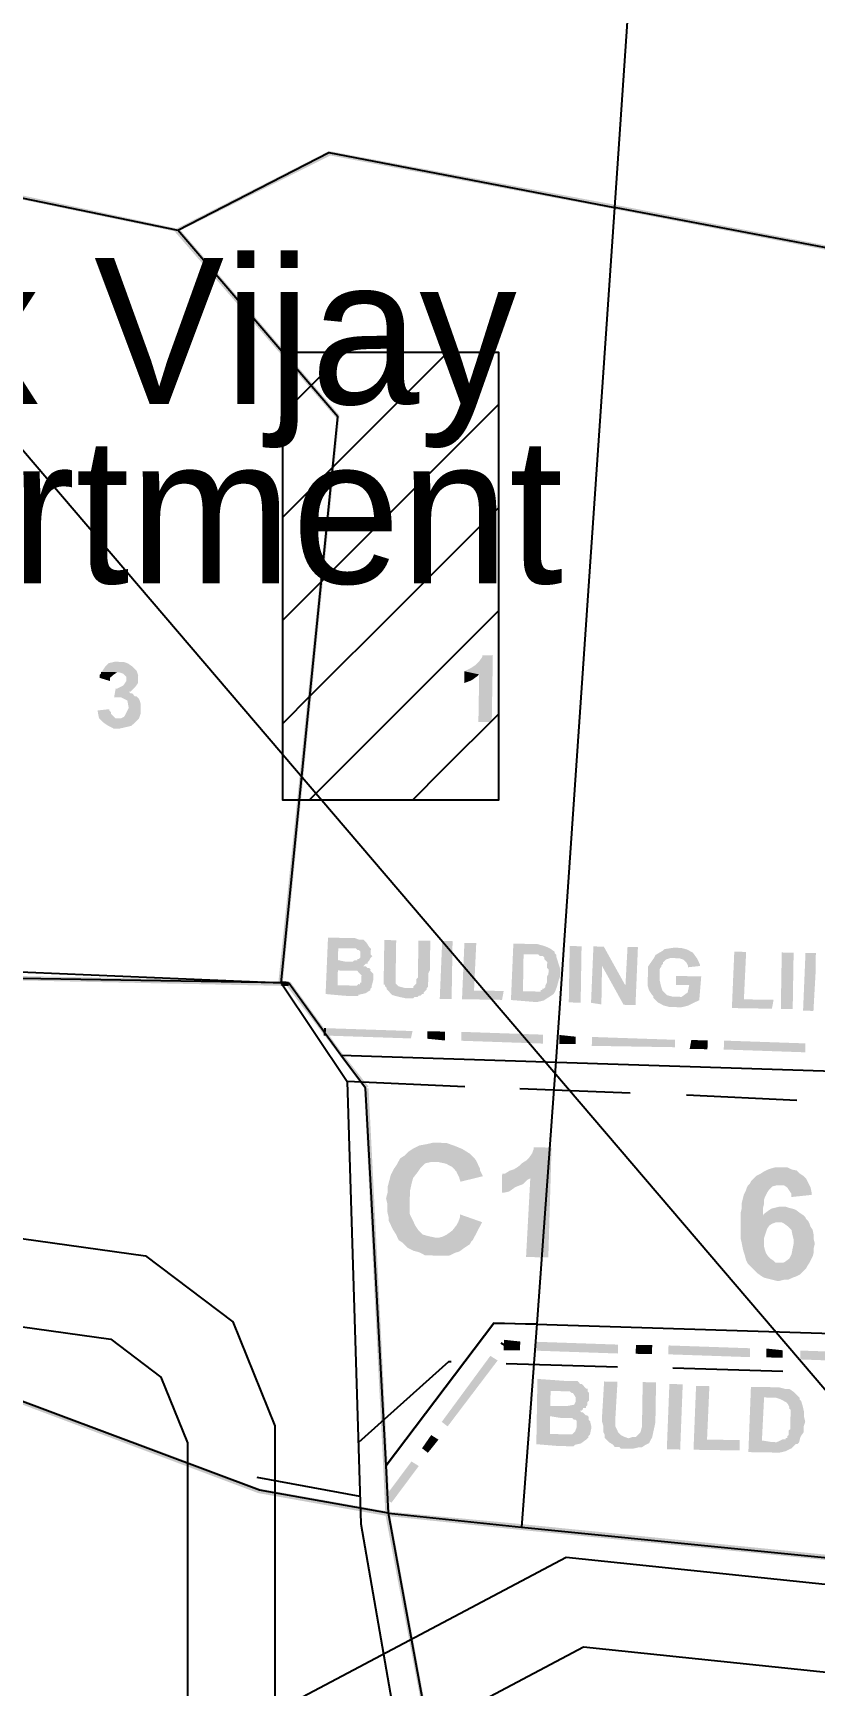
# Model space of a CAD drawing. Header units: metres. Extents: x 297 to 3998, y 336 to 1712.
# Drawn here: x 3523.6 to 3577.2, y 653.1 to 766.4 of the extents above; entities that cross this region are included whole.
import ezdxf

# ---------------------------------------------------------------- set-up
doc = ezdxf.new("R2010")
doc.units = ezdxf.units.M
doc.header["$MEASUREMENT"] = 0
doc.styles.get("Standard").update_dxf_attribs({"font": 'CENSCBK.TTF'})
pattern_1 = [(45, (-2454.2714, 677.9554), (-3.535534, 3.535534), [])]

msp = doc.modelspace()

# ---------------------------------------------------------------- hatches: boundary and pattern name
at = {"linetype": 'Continuous'}
for points in [[(3533.391, 752.99), (3533.49, 752.785), (3543.855, 758.312)], [(3533.49, 752.785), (3543.855, 758.312), (3543.951, 758.006)], [(3543.855, 758.312), (3543.951, 758.006), (3563.429, 754.636)], [(3543.951, 758.006), (3563.429, 754.636), (3563.424, 754.331)], [(3533.493, 752.988), (3520.106, 755.547), (3520.111, 755.852)], [(3533.388, 752.786), (3533.493, 752.988), (3520.106, 755.547)], [(3563.429, 754.636), (3563.424, 754.331), (3603.284, 746.966)], [(3563.424, 754.331), (3603.284, 746.966), (3603.279, 746.661)], [(3544.576, 740.193), (3533.286, 752.788), (3533.595, 752.987)], [(3544.37, 739.993), (3544.576, 740.193), (3533.286, 752.788)], [(3540.381, 701.298), (3540.686, 701.293), (3544.37, 739.993)], [(3540.686, 701.293), (3544.37, 739.993), (3544.576, 740.193)], [(3529.465, 723.301), (3529.16, 723.306), (3528.751, 723.211), (3528.544, 723.011), (3528.336, 722.709), (3528.233, 722.609), (3529.453, 722.589), (3529.757, 722.482), (3529.957, 722.276), (3529.953, 722.072), (3529.952, 721.97), (3529.743, 721.669), (3529.538, 721.57), (3529.333, 721.472), (3529.232, 721.474), (3529.12, 720.865), (3529.222, 720.863), (3529.425, 720.86), (3529.527, 720.858), (3530.647, 720.942), (3530.545, 720.943), (3530.445, 721.047), (3530.345, 721.15), (3530.244, 721.152), (3530.144, 721.255), (3530.245, 721.254), (3530.349, 721.354), (3530.555, 721.554), (3530.764, 721.855), (3530.765, 721.957), (3530.772, 722.364), (3530.675, 722.671), (3530.575, 722.774), (3530.475, 722.878), (3530.375, 722.981), (3530.073, 723.189), (3529.77, 723.296), (3529.668, 723.298)], [(3555.091, 723.744), (3554.379, 723.756), (3554.378, 723.654), (3554.169, 723.352), (3553.859, 723.052), (3553.551, 722.854), (3553.141, 722.657), (3554.154, 722.437), (3554.101, 719.182), (3555.016, 719.167)], [(3528.233, 722.609), (3528.231, 722.507), (3528.128, 722.407), (3528.126, 722.305), (3528.124, 722.204), (3528.833, 721.989), (3528.836, 722.192), (3529.043, 722.392), (3529.351, 722.591), (3529.453, 722.589)], [(3553.141, 722.657), (3553.127, 721.843), (3553.639, 722.038), (3554.051, 722.337), (3554.154, 722.437)], [(3530.647, 720.942), (3529.527, 720.858), (3529.628, 720.857), (3530.032, 720.647), (3530.125, 720.137), (3529.915, 719.733), (3529.81, 719.531), (3529.605, 719.433), (3529.503, 719.435), (3530.722, 719.313), (3530.826, 719.413), (3530.932, 719.716), (3530.939, 720.123), (3530.944, 720.428), (3530.847, 720.735), (3530.747, 720.838)], [(3528.801, 720.056), (3527.986, 719.968), (3528.08, 719.458), (3528.38, 719.148), (3528.681, 718.939), (3529.085, 718.729), (3529.492, 718.723), (3529.9, 718.818), (3530.309, 718.913), (3530.619, 719.213), (3530.722, 719.313), (3529.503, 719.435), (3529.402, 719.436), (3529.198, 719.44), (3528.998, 719.646), (3528.898, 719.75), (3528.9, 719.851), (3528.8, 719.955)], [(3545.314, 704.372), (3543.788, 704.396), (3543.624, 700.533), (3544.944, 700.41), (3545.046, 700.408), (3545.453, 700.402), (3545.859, 700.395), (3545.861, 700.497), (3545.963, 700.495), (3546.371, 700.59), (3546.68, 700.789), (3546.681, 700.89), (3546.785, 700.99), (3544.447, 701.13), (3544.464, 702.147), (3545.074, 702.137), (3546.701, 702.111), (3546.703, 702.212), (3546.603, 702.316), (3546.501, 702.318), (3546.401, 702.421), (3546.299, 702.423), (3546.198, 702.424), (3546.301, 702.524), (3546.404, 702.624), (3546.506, 702.623), (3546.508, 702.724), (3544.475, 702.859), (3544.489, 703.673), (3546.726, 703.636), (3546.626, 703.74), (3546.428, 704.048), (3546.228, 704.255), (3545.923, 704.26), (3545.619, 704.367), (3545.416, 704.37)], [(3546.726, 703.636), (3544.896, 703.666), (3544.997, 703.665), (3545.607, 703.655), (3545.709, 703.653), (3545.809, 703.55), (3545.911, 703.548), (3546.011, 703.445), (3546.009, 703.343), (3546.006, 703.139), (3546.004, 703.038), (3545.901, 702.938), (3545.799, 702.939), (3545.798, 702.838), (3545.696, 702.839), (3545.594, 702.841), (3545.491, 702.741), (3544.982, 702.749), (3544.475, 702.859), (3546.508, 702.724), (3546.611, 702.824), (3546.716, 703.026), (3546.82, 703.126), (3546.72, 703.23), (3546.725, 703.535)], [(3548.465, 704.218), (3547.651, 704.232), (3547.618, 702.198), (3547.613, 701.892), (3547.612, 701.791), (3547.605, 701.384), (3547.603, 701.282), (3547.602, 701.181), (3547.703, 701.179), (3547.702, 701.077), (3547.802, 700.974), (3549.124, 700.952), (3549.022, 700.954), (3548.617, 701.062), (3548.417, 701.269), (3548.422, 701.574), (3548.429, 701.981), (3548.432, 702.184)], [(3550.804, 704.18), (3549.991, 704.193), (3549.956, 702.058), (3549.949, 701.651), (3549.846, 701.551), (3549.842, 701.347), (3549.841, 701.246), (3549.634, 701.046), (3549.632, 700.944), (3549.429, 700.947), (3547.802, 700.974), (3547.8, 700.872), (3547.9, 700.769), (3548.2, 700.459), (3548.605, 700.35), (3549.112, 700.24), (3549.621, 700.232), (3549.724, 700.332), (3549.826, 700.33), (3549.928, 700.329), (3550.031, 700.429), (3550.133, 700.427), (3550.236, 700.527), (3550.338, 700.525), (3550.339, 700.627), (3550.443, 700.727), (3550.546, 700.827), (3550.548, 700.929), (3550.651, 701.029), (3550.653, 701.131), (3550.654, 701.232), (3550.656, 701.334), (3550.658, 701.436), (3550.666, 701.944), (3550.771, 702.146)], [(3551.451, 700.202), (3551.618, 704.167), (3552.33, 704.155), (3552.265, 700.189)], [(3553.955, 704.027), (3553.142, 704.04), (3552.977, 700.177), (3555.723, 700.132), (3555.835, 700.741), (3553.801, 700.774)], [(3557.922, 703.962), (3556.498, 703.985), (3556.333, 700.122), (3557.857, 699.996), (3558.162, 699.991), (3558.571, 700.086), (3558.879, 700.284), (3559.188, 700.483), (3559.291, 700.583), (3557.157, 700.719), (3557.198, 703.262), (3557.605, 703.255), (3559.336, 703.329), (3559.337, 703.43), (3559.036, 703.639), (3558.834, 703.744), (3558.53, 703.851), (3558.125, 703.959), (3558.024, 703.961)], [(3560.298, 699.956), (3560.361, 703.821), (3561.175, 703.807), (3561.112, 699.943)], [(3562.7, 703.782), (3561.988, 703.794), (3561.824, 699.931), (3562.534, 699.818), (3562.577, 702.462)], [(3562.7, 703.782), (3562.577, 702.462), (3564.059, 699.793), (3564.183, 701.113)], [(3565.039, 703.744), (3564.327, 703.756), (3564.183, 701.113), (3564.059, 699.793), (3564.873, 699.78)], [(3567.684, 703.701), (3567.582, 703.703), (3567.48, 703.704), (3566.868, 703.613), (3566.765, 703.513), (3566.252, 703.216), (3566.147, 703.014), (3567.672, 702.989), (3567.875, 702.986), (3568.179, 702.879), (3568.379, 702.672), (3568.477, 702.467), (3568.476, 702.366), (3569.291, 702.454), (3569.293, 702.556), (3569.096, 702.966), (3568.797, 703.378), (3568.394, 703.588), (3567.989, 703.696), (3567.785, 703.699)], [(3559.336, 703.329), (3557.605, 703.255), (3558.114, 703.247), (3558.215, 703.245), (3558.315, 703.142), (3558.417, 703.14), (3558.519, 703.139), (3558.619, 703.035), (3558.617, 702.934), (3558.717, 702.83), (3558.817, 702.727), (3558.816, 702.625), (3558.814, 702.523), (3558.811, 702.32), (3558.911, 702.217), (3558.906, 701.912), (3558.801, 701.71), (3558.799, 701.608), (3558.794, 701.303), (3558.689, 701.101), (3558.687, 701), (3558.584, 700.899), (3558.482, 700.901), (3558.481, 700.799), (3558.379, 700.801), (3558.377, 700.699), (3558.276, 700.701), (3557.97, 700.706), (3557.869, 700.708), (3557.767, 700.709), (3557.157, 700.719), (3559.291, 700.583), (3559.396, 700.784), (3559.503, 701.088), (3559.611, 701.493), (3559.718, 701.797), (3559.724, 702.203), (3559.628, 702.51), (3559.531, 702.817), (3559.434, 703.124), (3559.436, 703.225)], [(3566.147, 703.014), (3565.938, 702.712), (3565.73, 702.411), (3565.725, 702.105), (3565.72, 701.8), (3565.713, 701.393), (3565.708, 701.088), (3565.805, 700.782), (3566.003, 700.473), (3566.103, 700.37), (3567.527, 700.347), (3567.425, 700.348), (3567.02, 700.457), (3566.72, 700.767), (3566.623, 701.073), (3566.528, 701.482), (3566.535, 701.889), (3566.537, 701.99), (3566.538, 702.092), (3566.54, 702.194), (3566.542, 702.296), (3566.645, 702.396), (3566.647, 702.497), (3566.75, 702.597), (3566.752, 702.699), (3566.958, 702.899), (3567.265, 702.996), (3567.469, 702.993), (3567.672, 702.989)], [(3572.46, 703.42), (3571.647, 703.433), (3571.482, 699.57), (3574.228, 699.525), (3574.34, 700.134), (3572.306, 700.167)], [(3574.838, 699.515), (3574.901, 703.38), (3575.715, 703.367), (3575.652, 699.502)], [(3577.24, 703.342), (3576.529, 703.353), (3576.362, 699.388), (3577.074, 699.377), (3577.217, 701.918)], [(3517.196, 701.88), (3517.191, 701.575), (3540.586, 701.397)], [(3517.191, 701.575), (3540.586, 701.397), (3540.581, 701.092)], [(3540.586, 701.397), (3540.581, 701.092), (3541.094, 701.388)], [(3540.581, 701.092), (3541.094, 701.388), (3541.089, 701.083)], [(3541.196, 701.387), (3540.888, 701.188), (3544.778, 696.445)], [(3546.701, 702.111), (3545.074, 702.137), (3545.176, 702.136), (3545.277, 702.134), (3545.684, 702.127), (3545.786, 702.126), (3545.886, 702.022), (3545.986, 701.919), (3546.086, 701.816), (3546.084, 701.714), (3546.083, 701.612), (3546.081, 701.511), (3546.079, 701.409), (3546.078, 701.307), (3545.976, 701.309), (3545.974, 701.207), (3545.873, 701.209), (3545.769, 701.109), (3545.668, 701.11), (3544.447, 701.13), (3546.785, 700.99), (3546.786, 701.092), (3546.895, 701.497), (3546.901, 701.904), (3546.801, 702.007)], [(3569.381, 701.741), (3567.652, 701.769), (3567.642, 701.159), (3568.558, 701.144), (3568.448, 700.637), (3568.036, 700.338), (3567.527, 700.347), (3566.103, 700.37), (3566.102, 700.268), (3566.402, 699.958), (3566.805, 699.748), (3567.21, 699.64), (3567.617, 699.633), (3568.024, 699.626), (3568.433, 699.721), (3568.843, 699.918), (3569.253, 700.115), (3569.254, 700.217)], [(3540.888, 701.188), (3544.778, 696.445), (3544.573, 696.347)], [(3549.584, 697.995), (3543.577, 697.686), (3543.585, 698.194)], [(3549.474, 697.488), (3549.584, 697.995), (3543.577, 697.686)], [(3551.822, 697.958), (3550.593, 697.469), (3550.601, 697.978)], [(3551.812, 697.348), (3551.822, 697.958), (3550.593, 697.469)], [(3558.532, 697.747), (3552.93, 697.329), (3552.94, 697.94)], [(3558.523, 697.136), (3558.532, 697.747), (3552.93, 697.329)], [(3560.768, 697.608), (3559.641, 697.118), (3559.651, 697.728)], [(3560.76, 697.1), (3560.768, 697.608), (3559.641, 697.118)], [(3567.581, 697.396), (3561.877, 696.98), (3561.887, 697.59)], [(3567.572, 696.887), (3567.581, 697.396), (3561.877, 696.98)], [(3569.818, 697.359), (3568.588, 696.769), (3568.699, 697.377)], [(3569.808, 696.749), (3569.818, 697.359), (3568.588, 696.769)], [(3576.529, 697.148), (3570.927, 696.73), (3570.937, 697.341)], [(3576.519, 696.537), (3576.529, 697.148), (3570.927, 696.73)], [(3544.778, 696.445), (3544.573, 696.347), (3546.572, 694.178)], [(3544.573, 696.347), (3546.572, 694.178), (3546.265, 694.081)], [(3546.57, 694.076), (3546.265, 694.081), (3547.877, 668.215)], [(3546.265, 694.081), (3547.877, 668.215), (3547.572, 668.22)], [(3551.494, 690.334), (3550.985, 690.342), (3550.577, 690.247), (3550.067, 690.153), (3549.656, 689.957), (3549.348, 689.758), (3549.038, 689.458), (3548.73, 689.26), (3548.519, 688.856), (3548.311, 688.554), (3548.101, 688.151), (3547.993, 687.746), (3547.884, 687.341), (3547.878, 686.934), (3547.769, 686.529), (3547.864, 686.12), (3547.856, 685.612), (3547.951, 685.203), (3547.948, 685), (3548.046, 684.795), (3548.243, 684.385), (3548.441, 684.076), (3548.638, 683.666), (3548.94, 683.458), (3549.24, 683.147), (3549.644, 682.937), (3550.049, 682.829), (3550.452, 682.619), (3550.859, 682.612), (3551.266, 682.606), (3551.673, 682.599), (3552.08, 682.592), (3552.49, 682.789), (3552.796, 682.886), (3553.208, 683.184), (3553.517, 683.383), (3553.622, 683.585), (3553.725, 683.685), (3551.184, 683.828), (3550.677, 683.938), (3550.272, 684.046), (3549.972, 684.356), (3549.774, 684.665), (3549.577, 685.075), (3549.38, 685.485), (3549.388, 685.994), (3549.397, 686.502), (3549.405, 687.011), (3549.515, 687.517), (3549.623, 687.923), (3549.935, 688.324), (3550.143, 688.626), (3550.453, 688.926), (3550.862, 689.021), (3551.37, 689.013), (3554.015, 688.97), (3553.916, 689.175), (3553.516, 689.588), (3553.013, 689.902), (3552.507, 690.114), (3551.901, 690.327), (3551.697, 690.33)], [(3559.118, 690.006), (3557.898, 690.026), (3557.896, 689.924), (3557.789, 689.62), (3557.581, 689.319), (3557.374, 689.119), (3557.066, 688.92), (3556.859, 688.72), (3556.551, 688.522), (3556.244, 688.425), (3555.936, 688.226), (3555.732, 688.23), (3557.659, 687.893), (3557.368, 682.506), (3558.894, 682.481)], [(3554.015, 688.97), (3551.37, 689.013), (3551.877, 688.903), (3552.281, 688.693), (3552.581, 688.383), (3552.778, 687.973), (3552.874, 687.666), (3554.407, 688.048), (3554.308, 688.253), (3554.21, 688.458), (3554.212, 688.56), (3554.113, 688.765)], [(3555.732, 688.23), (3555.711, 686.908), (3555.812, 686.906), (3556.221, 687.001), (3556.632, 687.299), (3557.144, 687.495), (3557.454, 687.795), (3557.659, 687.893)], [(3574.84, 688.655), (3574.768, 688.655), (3574.477, 688.655), (3574.186, 688.582), (3573.968, 688.51), (3573.677, 688.364), (3573.459, 688.219), (3573.168, 688.073), (3572.95, 687.855), (3572.804, 687.71), (3572.731, 687.564), (3574.768, 687.419), (3575.059, 687.419), (3575.277, 687.273), (3575.422, 687.055), (3575.568, 686.837), (3575.568, 686.619), (3576.949, 686.764), (3576.949, 686.91), (3576.877, 687.273), (3576.731, 687.564), (3576.586, 687.855), (3576.368, 688.073), (3576.149, 688.219), (3575.931, 688.437), (3575.568, 688.51), (3575.277, 688.655), (3575.059, 688.655)], [(3572.731, 687.564), (3572.586, 687.419), (3572.513, 687.273), (3572.441, 687.055), (3572.295, 686.764), (3572.222, 686.473), (3572.15, 686.183), (3572.15, 685.819), (3572.077, 685.528), (3572.077, 685.164), (3572.077, 684.801), (3572.077, 684.437), (3572.077, 684.146), (3572.077, 683.783), (3572.15, 683.492), (3572.222, 683.128), (3572.295, 682.837), (3572.368, 682.619), (3572.441, 682.328), (3572.586, 682.037), (3572.804, 681.819), (3573.022, 681.601), (3573.241, 681.383), (3573.459, 681.237), (3573.677, 681.092), (3573.968, 681.019), (3574.259, 680.947), (3574.55, 680.874), (3574.768, 680.874), (3575.059, 680.947), (3575.349, 680.947), (3575.64, 681.092), (3575.859, 681.165), (3576.149, 681.31), (3576.368, 681.528), (3576.586, 681.746), (3576.658, 681.892), (3576.804, 682.11), (3574.768, 682.11), (3574.477, 682.11), (3574.331, 682.256), (3574.113, 682.401), (3573.968, 682.546), (3573.822, 682.765), (3573.75, 682.983), (3573.677, 683.274), (3573.677, 683.492), (3573.677, 683.783), (3573.75, 684.001), (3573.822, 684.219), (3573.895, 684.437), (3574.04, 684.655), (3574.259, 684.801), (3574.477, 684.874), (3574.695, 684.874), (3576.731, 684.946), (3576.586, 685.092), (3576.513, 685.237), (3573.604, 685.31), (3573.604, 685.528), (3573.604, 685.819), (3573.677, 686.11), (3573.677, 686.401), (3573.75, 686.619), (3573.895, 686.91), (3574.04, 687.128), (3574.259, 687.346), (3574.55, 687.419), (3574.768, 687.419)], [(3552.838, 685.429), (3552.835, 685.225), (3552.728, 684.922), (3552.623, 684.72), (3552.311, 684.318), (3551.899, 684.02), (3551.694, 683.921), (3551.388, 683.825), (3551.184, 683.828), (3553.725, 683.685), (3553.83, 683.886), (3553.935, 684.088), (3554.04, 684.29), (3554.145, 684.492), (3554.25, 684.693), (3554.355, 684.895)], [(3574.913, 685.964), (3574.768, 685.964), (3574.477, 685.892), (3574.186, 685.819), (3573.968, 685.673), (3573.677, 685.455), (3573.604, 685.31), (3576.513, 685.237), (3576.368, 685.383), (3576.149, 685.528), (3575.859, 685.746), (3575.64, 685.819), (3575.349, 685.892), (3575.131, 685.964)], [(3576.731, 684.946), (3574.695, 684.874), (3574.913, 684.874), (3575.059, 684.801), (3575.349, 684.583), (3575.568, 684.364), (3575.64, 684.001), (3575.713, 683.71), (3575.713, 683.419), (3575.64, 683.055), (3575.568, 682.692), (3575.422, 682.401), (3575.131, 682.183), (3574.986, 682.11), (3574.768, 682.11), (3576.804, 682.11), (3576.877, 682.256), (3577.022, 682.546), (3577.095, 682.837), (3577.095, 683.128), (3577.168, 683.419), (3577.095, 683.71), (3577.095, 684.001), (3577.022, 684.364), (3576.877, 684.583), (3576.804, 684.801)], [(3555.851, 676.834), (3555.84, 676.122), (3556.968, 676.714)], [(3555.84, 676.122), (3556.968, 676.714), (3556.958, 676.104)], [(3558.087, 676.696), (3558.077, 676.086), (3563.679, 676.503)], [(3558.077, 676.086), (3563.679, 676.503), (3563.669, 675.893)], [(3564.9, 676.483), (3564.89, 675.873), (3566.018, 676.465)], [(3564.89, 675.873), (3566.018, 676.465), (3566.008, 675.854)], [(3567.137, 676.446), (3567.127, 675.836), (3572.729, 676.253)], [(3539.103, 666.629), (3514.628, 675.472), (3514.633, 675.777)], [(3538.996, 666.326), (3539.103, 666.629), (3514.628, 675.472)], [(3551.588, 671.207), (3551.99, 670.895), (3554.918, 675.73)], [(3551.99, 670.895), (3554.918, 675.73), (3555.421, 675.417)], [(3567.127, 675.836), (3572.729, 676.253), (3572.719, 675.643)], [(3573.848, 676.235), (3573.838, 675.625), (3574.965, 676.115)], [(3573.838, 675.625), (3574.965, 676.115), (3574.957, 675.607)], [(3576.185, 676.095), (3576.175, 675.485), (3581.777, 675.902)], [(3576.175, 675.485), (3581.777, 675.902), (3581.767, 675.292)], [(3559.976, 674.02), (3558.147, 674.152), (3558.074, 669.677), (3559.598, 669.55), (3559.7, 669.548), (3560.107, 669.542), (3560.615, 669.533), (3560.718, 669.633), (3561.127, 669.728), (3561.539, 670.027), (3561.642, 670.127), (3561.644, 670.229), (3559.001, 670.374), (3559.021, 671.594), (3559.731, 671.481), (3561.664, 671.449), (3561.665, 671.551), (3561.565, 671.654), (3561.464, 671.656), (3561.364, 671.759), (3561.264, 671.863), (3561.162, 671.864), (3561.062, 671.968), (3561.163, 671.966), (3561.267, 672.066), (3561.269, 672.168), (3561.472, 672.164), (3559.033, 672.306), (3559.049, 673.323), (3561.592, 673.281), (3561.594, 673.383), (3561.595, 673.485), (3561.494, 673.487), (3561.393, 673.59), (3561.293, 673.693), (3561.193, 673.797), (3561.092, 673.798), (3560.992, 673.902), (3560.892, 674.005), (3560.79, 674.007), (3560.688, 674.008), (3560.586, 674.01), (3560.18, 674.017)], [(3561.592, 673.281), (3559.558, 673.315), (3560.27, 673.303), (3560.371, 673.301), (3560.471, 673.198), (3560.573, 673.196), (3560.772, 672.888), (3560.768, 672.684), (3560.767, 672.583), (3560.662, 672.381), (3560.151, 672.288), (3559.643, 672.296), (3559.033, 672.306), (3561.472, 672.164), (3561.474, 672.266), (3561.577, 672.366), (3561.58, 672.57), (3561.684, 672.67), (3561.685, 672.771), (3561.687, 672.873), (3561.69, 673.076), (3561.692, 673.178)], [(3563.638, 673.96), (3562.722, 673.975), (3562.582, 671.638), (3562.576, 671.231), (3562.672, 670.924), (3562.666, 670.517), (3562.764, 670.312), (3562.761, 670.109), (3564.388, 670.082), (3564.085, 670.189), (3563.883, 670.294), (3563.683, 670.501), (3563.486, 670.911), (3563.493, 671.318), (3563.496, 671.521)], [(3566.282, 673.917), (3565.367, 673.932), (3565.325, 671.389), (3565.317, 670.881), (3565.208, 670.476), (3564.898, 670.176), (3564.695, 670.179), (3564.388, 670.082), (3562.761, 670.109), (3562.861, 670.005), (3562.961, 669.902), (3563.061, 669.799), (3563.263, 669.694), (3563.363, 669.59), (3563.463, 669.487), (3563.565, 669.485), (3563.768, 669.482), (3563.868, 669.379), (3563.97, 669.377), (3564.071, 669.375), (3564.275, 669.372), (3564.682, 669.365), (3565.09, 669.46), (3565.192, 669.459), (3565.293, 669.457), (3565.602, 669.655), (3565.807, 669.754), (3566.017, 670.157), (3566.127, 670.664), (3566.237, 671.171), (3566.242, 671.476)], [(3567.021, 669.327), (3567.196, 673.8), (3568.111, 673.785), (3567.936, 669.312)], [(3569.94, 673.654), (3569.025, 673.669), (3568.851, 669.297), (3572.004, 669.246), (3572.016, 669.958), (3569.778, 669.994)], [(3574.415, 673.581), (3572.788, 673.607), (3572.613, 669.134), (3574.342, 669.106), (3574.749, 669.099), (3575.157, 669.194), (3575.567, 669.391), (3575.877, 669.691), (3575.979, 669.689), (3573.541, 669.933), (3573.691, 672.88), (3574.098, 672.874), (3576.132, 672.841), (3576.032, 672.944), (3575.732, 673.254), (3575.43, 673.462), (3575.125, 673.467), (3574.72, 673.576), (3574.618, 673.577)], [(3576.132, 672.841), (3574.098, 672.874), (3574.301, 672.87), (3574.505, 672.867), (3574.808, 672.76), (3575.01, 672.655), (3575.212, 672.55), (3575.312, 672.447), (3575.41, 672.242), (3575.409, 672.14), (3575.509, 672.037), (3575.507, 671.935), (3575.505, 671.834), (3575.502, 671.63), (3575.495, 671.223), (3575.49, 670.918), (3575.489, 670.816), (3575.487, 670.715), (3575.384, 670.615), (3575.382, 670.513), (3575.379, 670.31), (3575.275, 670.21), (3575.274, 670.108), (3575.172, 670.11), (3575.17, 670.008), (3574.967, 670.011), (3574.762, 669.913), (3574.557, 669.814), (3574.252, 669.819), (3573.541, 669.933), (3575.979, 669.689), (3576.082, 669.789), (3576.191, 670.195), (3576.399, 670.496), (3576.406, 670.903), (3576.512, 671.207), (3576.417, 671.615), (3576.422, 671.92), (3576.327, 672.329), (3576.231, 672.636), (3576.13, 672.739)], [(3561.664, 671.449), (3559.731, 671.481), (3560.24, 671.472), (3560.342, 671.471), (3560.443, 671.469), (3560.545, 671.467), (3560.645, 671.364), (3560.747, 671.362), (3560.847, 671.259), (3560.843, 671.056), (3560.84, 670.852), (3560.733, 670.549), (3560.527, 670.349), (3560.323, 670.352), (3559.916, 670.359), (3559.001, 670.374), (3561.644, 670.229), (3561.747, 670.329), (3561.857, 670.836), (3561.762, 671.244), (3561.662, 671.347)], [(3550.236, 669.398), (3550.638, 669.086), (3550.862, 670.303)], [(3550.638, 669.086), (3550.862, 670.303), (3551.365, 669.99)], [(3547.637, 665.981), (3548.141, 665.668), (3549.51, 668.494)], [(3548.141, 665.668), (3549.51, 668.494), (3550.013, 668.18)], [(3547.721, 664.861), (3548.028, 664.958), (3547.572, 668.22)], [(3548.028, 664.958), (3547.572, 668.22), (3547.877, 668.215)], [(3547.928, 665.061), (3538.996, 666.326), (3539.103, 666.629)], [(3547.821, 664.757), (3547.928, 665.061), (3538.996, 666.326)], [(3547.928, 665.061), (3547.821, 664.757), (3557.069, 664.2)], [(3552.046, 643.122), (3547.721, 664.861), (3548.028, 664.958)], [(3551.842, 643.125), (3552.046, 643.122), (3547.721, 664.861)], [(3547.821, 664.757), (3557.069, 664.2), (3557.063, 663.793)], [(3557.069, 664.2), (3557.063, 663.793), (3616.383, 658.246)], [(3557.063, 663.793), (3616.383, 658.246), (3616.378, 657.941)]]:
    msp.add_hatch(color=0, dxfattribs=at).paths.add_polyline_path(points)
h = msp.add_hatch()
h.set_pattern_fill('ANSI31', color=2, scale=40, style=0)
h.set_pattern_definition(pattern_1)
h.paths.add_polyline_path([(3551.382, 744.525), (3540.692, 744.525), (3540.692, 722.126), (3547.182, 718.476)])
h = msp.add_hatch()
h.set_pattern_fill('ANSI31', color=2, scale=40, style=0)
h.set_pattern_definition(pattern_1)
h.paths.add_polyline_path([(3555.47, 744.525), (3551.382, 744.525), (3547.182, 718.476), (3555.47, 713.817)])
h = msp.add_hatch()
h.set_pattern_fill('ANSI31', color=2, scale=40, style=0)
h.set_pattern_definition(pattern_1)
h.paths.add_polyline_path([(3547.182, 718.476), (3540.692, 722.126), (3540.692, 713.817), (3546.431, 713.817)])
h = msp.add_hatch()
h.set_pattern_fill('ANSI31', color=2, scale=40, style=0)
h.set_pattern_definition(pattern_1)
h.paths.add_polyline_path([(3547.182, 718.476), (3546.431, 713.817), (3555.47, 713.817)])

# ---------------------------------------------------------------- linework, layer by layer
at = {"color": 1, "linetype": 'ByBlock'}
msp.add_line((3332.801, 960.29), (3624.707, 618.585), dxfattribs=at)
at = {"color": 0, "linetype": 'Continuous'}
for p, q in [((3485.61, 703.563), (3540.588, 701.309)), ((3540.588, 701.309), (3545.097, 694.546)), ((3545.097, 694.546), (3546.042, 664.22)), ((3546.042, 664.22), (3561.425, 575.564))]:
    msp.add_line(p, q, dxfattribs=at)
for points in [[(3569.045, 836.946), (3563.425, 754.432)], [(3520.108, 755.648), (3533.491, 752.886), (3543.853, 758.211), (3563.425, 754.432)], [(3563.425, 754.432), (3559.418, 695.901)], [(3628.634, 748.18), (3616.082, 745.739), (3612.814, 744.979), (3603.282, 746.864), (3563.425, 754.432)], [(3540.584, 701.295), (3544.473, 740.093), (3533.491, 752.886)], [(3540.584, 701.295), (3517.192, 701.677), (3485.259, 702.3)], [(3540.584, 701.295), (3541.093, 701.287)], [(3547.776, 668.217), (3546.367, 694.08), (3544.674, 696.345), (3541.093, 701.287)], [(3543.577, 697.686), (3543.585, 698.194)], [(3544.674, 696.345), (3582.701, 695.114)], [(3559.418, 695.901), (3558.107, 677.916)], [(3553.169, 694.182), (3545.097, 694.546)], [(3564.514, 693.746), (3556.951, 694.037)], [(3575.931, 693.237), (3568.368, 693.6)], [(3539.101, 666.527), (3514.632, 675.676), (3465.719, 676.881), (3461.871, 677.961)], [(3547.776, 668.217), (3555.158, 677.964)], [(3616.063, 676.054), (3555.158, 677.964), (3547.776, 668.217)], [(3555.158, 677.964), (3558.107, 677.916)], [(3558.107, 677.916), (3557.066, 663.996)], [(3555.645, 676.634), (3556.148, 676.32)], [(3545.897, 669.82), (3552.078, 675.347), (3552.224, 675.347)], [(3556.005, 675.201), (3563.641, 674.983)], [(3567.423, 674.911), (3574.986, 674.692)], [(3538.916, 667.42), (3545.97, 666.111)], [(3547.926, 664.959), (3547.776, 668.217)], [(3547.926, 664.959), (3539.101, 666.527)], [(3547.926, 664.959), (3557.066, 663.996), (3616.379, 658.043)], [(3564.476, 577.327), (3551.944, 643.123), (3547.926, 664.959)]]:
    msp.add_lwpolyline(points, dxfattribs=at)
at = {"color": 2}
msp.add_lwpolyline([(3540.692, 744.525), (3555.47, 744.525), (3555.47, 713.817), (3540.692, 713.817)], close=True, dxfattribs=at)
for points in [[(3395.845, 701.505), (3531.283, 682.599), (3537.261, 678.065), (3540.153, 670.938), (3540.153, 651.364)], [(3459.827, 686.516), (3528.904, 676.873), (3532.322, 674.281), (3534.153, 669.767), (3534.153, 561.033)], [(3540.153, 651.364), (3560.117, 661.945), (3661.817, 651.343)], [(3540.153, 644.573), (3561.312, 655.788), (3656.147, 645.901)]]:
    msp.add_lwpolyline(points, dxfattribs=at)
at = {"color": 1, "linetype": 'ByBlock'}
msp.add_circle((3312.782, 1009.358), 500, dxfattribs=at)

# ---------------------------------------------------------------- texts
at = {"color": 4, "linetype": 'Continuous'}
for s, p in [('Max Vijay  ', (3498.77, 740.974)), (' Apartment', (3494.503, 728.675))]:
    msp.add_text(s, height=10, dxfattribs=at).set_placement(p)

doc.saveas('drawing.dxf')
